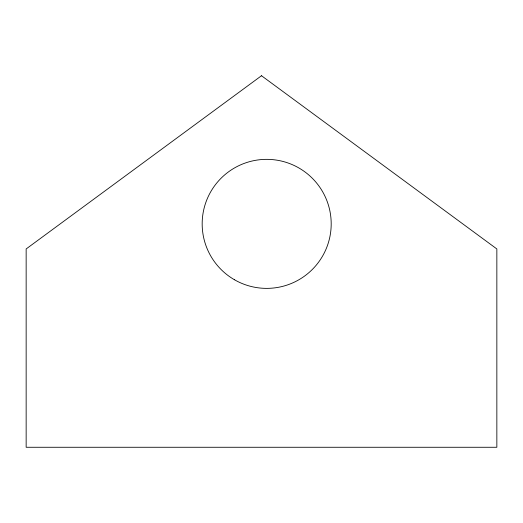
<?xml version="1.0" encoding="UTF-8"?>
<svg xmlns="http://www.w3.org/2000/svg" width="523" height="523" viewBox="0 0 523 523"><rect width="100%" height="100%" fill="white"/><g stroke="black" fill="none" stroke-linecap="round" stroke-linejoin="round"><path stroke-width="0.78" d="M261.5 75.73L26.15 248.955L26.15 447.27L496.85 447.27L496.85 248.955L261.5 75.73M234.428 279.733A64.512 64.512 0 0 0 331.196 223.864A64.512 64.512 0 0 0 234.428 167.994A64.512 64.512 0 0 0 234.428 279.733"/></g></svg>
